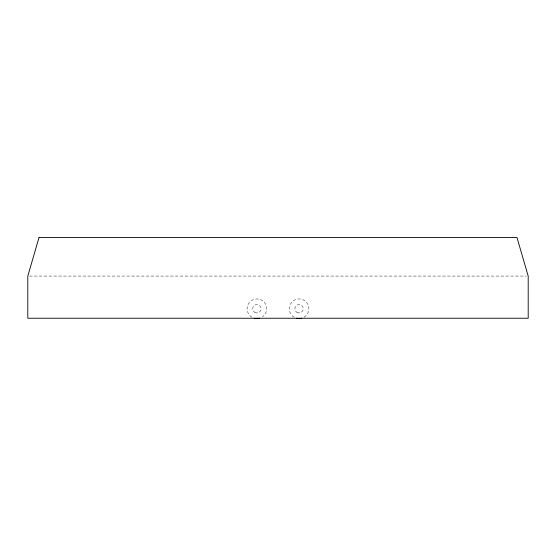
<?xml version="1.0" encoding="UTF-8"?>
<svg xmlns="http://www.w3.org/2000/svg" width="556" height="556" viewBox="0 0 556 556"><rect width="100%" height="100%" fill="white"/><g stroke="black" fill="none" stroke-linecap="round" stroke-linejoin="round"><path stroke-width="0.42" stroke-dasharray="2.78 2.08" d="M29.537 276.075L526.462 276.075M294.166 317.261A9.841 9.841 0 0 1 291.546 302.415A9.841 9.841 0 0 1 306.62 302.415A9.841 9.841 0 0 1 304.007 317.261M251.993 317.261A9.841 9.841 0 0 1 249.199 302.638A9.841 9.841 0 0 1 264.072 301.991A9.841 9.841 0 0 1 262.557 316.802M296.98 312.382A4.205 4.205 0 0 0 303.284 308.74A4.205 4.205 0 0 0 296.98 305.098A4.205 4.205 0 0 0 296.98 312.382M254.815 312.382A4.205 4.205 0 0 0 261.118 308.74A4.205 4.205 0 0 0 254.815 305.098A4.205 4.205 0 0 0 254.815 312.382"/><path stroke-width="0.83" d="M301.63 318.24A9.841 9.841 0 0 1 296.536 318.24M259.464 318.24A9.841 9.841 0 0 1 254.37 318.24M39.045 237.419L27.8 276.075L27.8 318.24L528.2 318.24L528.2 276.075L516.955 237.419L39.045 237.419"/></g></svg>
